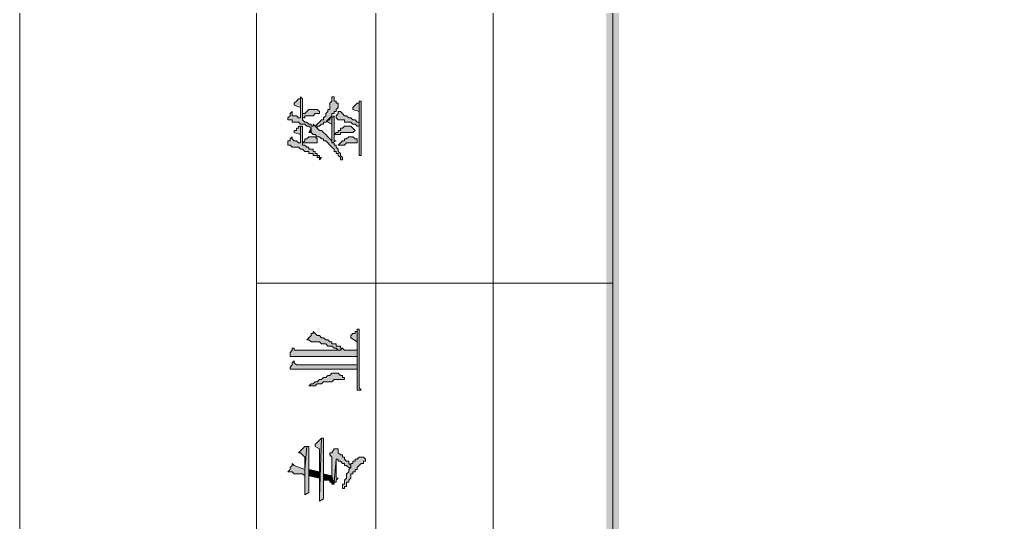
# Model space of a CAD drawing. Header units: millimetres. Extents: x 6 to 291, y 4 to 206.
# Drawn here: x 5.8 to 25.73, y 109.38 to 119.54 of the extents above; entities that cross this region are included whole.
import ezdxf

# ---------------------------------------------------------------- set-up
doc = ezdxf.new("R2010")
doc.units = ezdxf.units.MM
doc.layers.add('C00-00-00', color=7, linetype='Continuous')

msp = doc.modelspace()

# ---------------------------------------------------------------- hatches: boundary and pattern name
at = {"layer": 'C00-00-00'}
h = msp.add_hatch(color=256, dxfattribs=at)
h.dxf.hatch_style = 2
h.paths.add_polyline_path([(17.653, 8.636004), (17.907, 8.89001), (17.653, 201.083336)])
h = msp.add_hatch(color=256, dxfattribs=at)
h.dxf.hatch_style = 2
h.paths.add_polyline_path([(17.907, 8.89001), (17.653, 201.083336), (17.907, 200.787002)])
h = msp.add_hatch(color=256, dxfattribs=at)
h.dxf.hatch_style = 2
h.paths.add_polyline_path([(11.218334, 117.517334), (11.260667, 117.517334), (11.303001, 117.517334), (11.303001, 117.475001), (11.387667, 117.475001), (11.430001, 117.475001), (11.472334, 117.432668), (11.514667, 117.432668), (11.557001, 117.432668), (11.599334, 117.390334), (11.641667, 117.390334), (11.684001, 117.348001), (11.684001, 117.263334), (11.726334, 117.221001), (11.768667, 117.221001), (11.811001, 117.178668), (11.853334, 117.178668), (11.895667, 117.136334), (11.938001, 117.136334), (11.938001, 117.094001), (11.980334, 117.094001), (12.022667, 117.051668), (12.065001, 117.009334), (12.107334, 116.967001), (12.149667, 116.924668), (12.149667, 116.882334), (12.192001, 116.882334), (12.192001, 116.840001), (12.234334, 116.840001), (12.234334, 116.797668), (12.276667, 116.755334), (12.276667, 116.713001), (12.319001, 116.713001), (12.319001, 116.755334), (12.276667, 116.797668), (12.276667, 116.840001), (12.234334, 116.882334), (12.234334, 116.924668), (12.192001, 116.967001), (12.192001, 117.009334), (12.149667, 117.009334), (12.149667, 117.051668), (12.107334, 117.051668), (12.107334, 117.559668), (12.107334, 117.136334), (12.107334, 117.094001), (12.065001, 117.136334), (12.022667, 117.178668), (11.980334, 117.221001), (11.938001, 117.263334), (11.895667, 117.305668), (11.853334, 117.305668), (11.811001, 117.348001), (11.768667, 117.390334), (11.726334, 117.432668), (11.726334, 117.390334), (11.684001, 117.390334), (11.684001, 117.432668), (11.641667, 117.432668), (11.599334, 117.475001), (11.557001, 117.475001), (11.514667, 117.517334), (11.514667, 117.940668), (11.472334, 117.983001), (11.472334, 117.940668), (11.472334, 117.559668), (11.430001, 117.559668), (11.387667, 117.602001), (11.345334, 117.602001), (11.303001, 117.602001), (11.303001, 117.644334), (11.303001, 117.686668), (11.260667, 117.644334), (11.260667, 117.602001), (11.218334, 117.559668)])
h = msp.add_hatch(color=256, dxfattribs=at)
h.dxf.hatch_style = 2
h.paths.add_polyline_path([(11.768667, 117.390339), (11.811, 117.348006), (11.811, 117.390339), (11.853333, 117.390339), (11.895667, 117.432673), (11.938, 117.432673), (11.938, 117.475006), (11.980333, 117.475006), (12.022667, 117.517339), (12.065, 117.559673), (12.107333, 117.602006), (12.107333, 117.644339), (12.149667, 117.644339), (12.149667, 117.686673), (12.192, 117.686673), (12.192, 117.729006), (12.234333, 117.771339), (12.234333, 117.813673), (12.234333, 117.856006), (12.192, 117.856006), (12.192, 117.898339), (12.149667, 117.898339), (12.149667, 117.940673), (12.149667, 117.983006), (12.107333, 117.983006), (12.107333, 117.898339), (12.065, 117.856006), (12.065, 117.813673), (12.065, 117.771339), (12.065, 117.729006), (12.022667, 117.729006), (12.022667, 117.686673), (11.980333, 117.644339), (11.980333, 117.602006), (11.938, 117.559673), (11.938, 117.517339), (11.895667, 117.517339), (11.853333, 117.475006), (11.811, 117.432673)])
h = msp.add_hatch(color=256, dxfattribs=at)
h.dxf.hatch_style = 2
h.paths.add_polyline_path([(11.345334, 117.813666), (11.472334, 117.771333), (11.472334, 117.559666), (11.472334, 117.940666), (11.43, 117.940666), (11.387667, 117.898333), (11.345334, 117.856)])
h = msp.add_hatch(color=256, dxfattribs=at)
h.dxf.hatch_style = 2
h.paths.add_polyline_path([(12.530667, 117.771332), (12.530667, 117.728999), (12.657667, 117.686665), (12.657667, 117.474999), (12.657667, 117.898332), (12.657667, 117.855999), (12.615334, 117.855999), (12.573, 117.813665)])
h = msp.add_hatch(color=256, dxfattribs=at)
h.dxf.hatch_style = 2
h.paths.add_polyline_path([(12.657667, 116.797667), (12.7, 116.797667), (12.7, 117.898334), (12.657667, 117.898334), (12.657667, 116.840001)])
h = msp.add_hatch(color=256, dxfattribs=at)
h.dxf.hatch_style = 2
h.paths.add_polyline_path([(11.514667, 117.602003), (11.514667, 117.559669), (11.557, 117.559669), (11.557, 117.602003), (11.599333, 117.602003), (11.641667, 117.602003), (11.726333, 117.602003), (11.768667, 117.644336), (11.853333, 117.644336), (11.853333, 117.686669), (11.811, 117.729003), (11.768667, 117.729003), (11.684, 117.729003), (11.641667, 117.729003), (11.599333, 117.686669), (11.557, 117.644336), (11.514667, 117.644336)])
h = msp.add_hatch(color=256, dxfattribs=at)
h.dxf.hatch_style = 2
h.paths.add_polyline_path([(12.107333, 117.559669), (12.107333, 117.051669), (12.191999, 117.094002), (12.149666, 117.094002), (12.149666, 117.602002)])
h = msp.add_hatch(color=256, dxfattribs=at)
h.dxf.hatch_style = 2
h.paths.add_polyline_path([(12.192001, 117.559669), (12.234334, 117.517335), (12.276667, 117.517335), (12.319001, 117.517335), (12.361334, 117.517335), (12.361334, 117.475002), (12.446001, 117.475002), (12.488334, 117.475002), (12.530667, 117.432669), (12.573001, 117.432669), (12.615334, 117.390335), (12.657667, 117.390335), (12.657667, 116.840002), (12.657667, 117.475002), (12.615334, 117.475002), (12.573001, 117.517335), (12.530667, 117.517335), (12.488334, 117.559669), (12.446001, 117.559669), (12.403667, 117.602002), (12.361334, 117.602002), (12.319001, 117.644335), (12.276667, 117.686669), (12.234334, 117.686669), (12.234334, 117.644335), (12.192001, 117.602002)])
h = msp.add_hatch(color=256, dxfattribs=at)
h.dxf.hatch_style = 2
h.paths.add_polyline_path([(11.218334, 117.009339), (11.260667, 117.009339), (11.303001, 116.967005), (11.345334, 116.967005), (11.387667, 116.967005), (11.430001, 116.967005), (11.472334, 116.924672), (11.514667, 116.924672), (11.557001, 116.882339), (11.599334, 116.882339), (11.641667, 116.882339), (11.641667, 116.840005), (11.684001, 116.840005), (11.726334, 116.840005), (11.726334, 116.797672), (11.768667, 116.797672), (11.811001, 116.797672), (11.811001, 116.755339), (11.853334, 116.755339), (11.853334, 116.713005), (11.895667, 116.755339), (11.853334, 116.755339), (11.853334, 116.797672), (11.811001, 116.797672), (11.811001, 116.840005), (11.768667, 116.840005), (11.768667, 116.882339), (11.726334, 116.882339), (11.726334, 116.924672), (11.684001, 116.924672), (11.641667, 116.924672), (11.641667, 116.967005), (11.599334, 116.967005), (11.557001, 117.009339), (11.514667, 117.009339), (11.514667, 117.390339), (11.472334, 117.390339), (11.472334, 117.051672), (11.430001, 117.051672), (11.387667, 117.094005), (11.345334, 117.094005), (11.303001, 117.136339), (11.303001, 117.178672), (11.260667, 117.136339), (11.260667, 117.094005), (11.218334, 117.094005), (11.218334, 117.051672)])
h = msp.add_hatch(color=256, dxfattribs=at)
h.dxf.hatch_style = 2
h.paths.add_polyline_path([(11.345334, 117.263336), (11.472334, 117.221003), (11.472334, 117.05167), (11.472334, 117.390336), (11.43, 117.390336), (11.43, 117.348003), (11.387667, 117.348003), (11.387667, 117.30567), (11.345334, 117.30567)])
h = msp.add_hatch(color=256, dxfattribs=at)
h.dxf.hatch_style = 2
h.paths.add_polyline_path([(12.022666, 117.475), (12.107333, 117.432666), (12.107333, 117.136333), (12.107333, 117.559666), (12.065, 117.559666), (12.065, 117.517333), (12.022666, 117.517333)])
h = msp.add_hatch(color=256, dxfattribs=at)
h.dxf.hatch_style = 2
h.paths.add_polyline_path([(12.149666, 117.221002), (12.191999, 117.221002), (12.234333, 117.221002), (12.276666, 117.221002), (12.276666, 117.263336), (12.361333, 117.263336), (12.530666, 117.263336), (12.572999, 117.305669), (12.530666, 117.348002), (12.488333, 117.390336), (12.445999, 117.390336), (12.403666, 117.390336), (12.361333, 117.390336), (12.318999, 117.348002), (12.276666, 117.348002), (12.276666, 117.305669), (12.234333, 117.305669), (12.234333, 117.263336), (12.191999, 117.263336)])
h = msp.add_hatch(color=256, dxfattribs=at)
h.dxf.hatch_style = 2
h.paths.add_polyline_path([(11.641667, 117.263336), (11.684, 117.263336), (11.684, 117.348005)])
h = msp.add_hatch(color=256, dxfattribs=at)
h.dxf.hatch_style = 2
h.paths.add_polyline_path([(11.514667, 117.051673), (11.557, 117.051673), (11.599333, 117.051673), (11.811, 117.051673), (11.811, 117.094006), (11.811, 117.13634), (11.768667, 117.178673), (11.726333, 117.178673), (11.684, 117.178673), (11.641667, 117.178673), (11.599333, 117.13634), (11.557, 117.13634), (11.557, 117.094006)])
h = msp.add_hatch(color=256, dxfattribs=at)
h.dxf.hatch_style = 2
h.paths.add_polyline_path([(12.234334, 117.009339), (12.276667, 117.009339), (12.319001, 117.009339), (12.361334, 117.009339), (12.403667, 117.051672), (12.446001, 117.051672), (12.488334, 117.051672), (12.615334, 117.051672), (12.615334, 117.094005), (12.615334, 117.136339), (12.573001, 117.136339), (12.530667, 117.178672), (12.446001, 117.178672), (12.403667, 117.136339), (12.361334, 117.136339), (12.361334, 117.094005), (12.319001, 117.094005), (12.276667, 117.051672)])
h = msp.add_hatch(color=256, dxfattribs=at)
h.dxf.hatch_style = 2
h.paths.add_polyline_path([(11.599333, 113.072337), (11.641667, 113.072337), (11.684, 113.030004), (11.768667, 113.030004), (11.811, 113.030004), (11.853333, 113.030004), (11.895667, 112.987671), (11.938, 112.987671), (11.980333, 112.987671), (12.022667, 112.945337), (12.065, 112.945337), (12.107333, 112.945337), (12.149667, 112.903004), (12.192, 112.903004), (12.234333, 112.860671), (12.276667, 112.860671), (12.319, 112.903004), (12.276667, 112.903004), (12.276667, 112.945337), (12.234333, 112.945337), (12.192, 112.945337), (12.192, 112.987671), (12.149667, 112.987671), (12.107333, 112.987671), (12.107333, 113.030004), (12.065, 113.030004), (12.022667, 113.072337), (11.980333, 113.072337), (11.938, 113.114671), (11.895667, 113.114671), (11.853333, 113.157004), (11.811, 113.157004), (11.768667, 113.199337), (11.726333, 113.241671), (11.726333, 113.199337), (11.684, 113.199337), (11.684, 113.157004), (11.641667, 113.114671)])
h = msp.add_hatch(color=256, dxfattribs=at)
h.dxf.hatch_style = 2
h.paths.add_polyline_path([(12.488334, 113.157006), (12.488334, 113.114673), (12.615334, 113.030006), (12.615334, 112.098673), (12.615334, 113.241673), (12.573, 113.241673), (12.573, 113.199339), (12.530667, 113.199339)])
h = msp.add_hatch(color=256, dxfattribs=at)
h.dxf.hatch_style = 2
h.paths.add_polyline_path([(12.615333, 112.056338), (12.7, 112.056338), (12.657667, 112.098672), (12.657667, 113.284005), (12.615333, 113.284005), (12.615333, 113.241672)])
h = msp.add_hatch(color=256, dxfattribs=at)
h.dxf.hatch_style = 2
h.paths.add_polyline_path([(11.260667, 112.733671), (12.615334, 112.733671), (12.615334, 112.564338), (12.615334, 112.479671), (12.615334, 112.860671), (12.361334, 112.860671), (12.319, 112.903004), (12.276667, 112.860671), (11.387667, 112.860671), (11.345334, 112.860671), (11.345334, 112.903004), (11.303, 112.903004), (11.303, 112.860671), (11.260667, 112.818338), (11.260667, 112.776004)])
h = msp.add_hatch(color=256, dxfattribs=at)
h.dxf.hatch_style = 2
h.paths.add_polyline_path([(11.260667, 112.479665), (12.615334, 112.479665), (12.615334, 112.564332), (11.387667, 112.564332), (11.345334, 112.606665), (11.345334, 112.648999), (11.303, 112.606665), (11.303, 112.564332), (11.260667, 112.521999)])
h = msp.add_hatch(color=256, dxfattribs=at)
h.dxf.hatch_style = 2
h.paths.add_polyline_path([(11.641667, 112.140999), (11.684, 112.140999), (11.726333, 112.140999), (11.768667, 112.140999), (11.811, 112.183332), (11.853333, 112.183332), (11.895667, 112.183332), (11.938, 112.225666), (11.980333, 112.225666), (12.022667, 112.225666), (12.107333, 112.225666), (12.149667, 112.267999), (12.361333, 112.267999), (12.361333, 112.310332), (12.319, 112.310332), (12.319, 112.352666), (12.276667, 112.352666), (12.234333, 112.394999), (12.107333, 112.394999), (12.065, 112.352666), (12.022667, 112.352666), (11.980333, 112.310332), (11.938, 112.310332), (11.895667, 112.267999), (11.853333, 112.267999), (11.811, 112.225666), (11.768667, 112.225666), (11.726333, 112.183332), (11.684, 112.183332)])
h = msp.add_hatch(color=256, dxfattribs=at)
h.dxf.hatch_style = 2
h.paths.add_polyline_path([(11.768667, 110.955671), (11.768667, 110.913337), (11.853333, 110.871004), (11.853333, 109.897337), (11.895667, 111.082671), (11.853333, 111.040337), (11.811, 110.998004)])
h = msp.add_hatch(color=256, dxfattribs=at)
h.dxf.hatch_style = 2
h.paths.add_polyline_path([(11.853333, 109.812669), (11.938, 109.855002), (11.938, 109.897336), (11.938, 111.082669), (11.895666, 111.082669), (11.853333, 109.897336)])
h = msp.add_hatch(color=256, dxfattribs=at)
h.dxf.hatch_style = 2
h.paths.add_polyline_path([(11.43, 110.786333), (11.472334, 110.786333), (11.557, 110.701667), (11.557, 110.447667), (11.599334, 110.913333), (11.557, 110.913333), (11.472334, 110.828667)])
h = msp.add_hatch(color=256, dxfattribs=at)
h.dxf.hatch_style = 2
h.paths.add_polyline_path([(11.557, 109.939672), (11.641667, 109.982005), (11.641667, 110.913338), (11.599333, 110.913338), (11.557, 110.447672)])
h = msp.add_hatch(color=256, dxfattribs=at)
h.dxf.hatch_style = 2
h.paths.add_polyline_path([(12.064999, 110.743999), (12.107333, 110.701666), (12.107333, 110.320666), (12.149666, 110.151333), (12.149666, 110.193666), (12.191999, 110.659333), (12.234333, 110.659333), (12.234333, 110.616999), (12.276666, 110.616999), (12.318999, 110.574666), (12.361333, 110.574666), (12.361333, 110.532333), (12.403666, 110.532333), (12.445999, 110.489999), (12.488333, 110.489999), (12.488333, 110.532333), (12.445999, 110.574666), (12.445999, 110.616999), (12.403666, 110.616999), (12.361333, 110.659333), (12.361333, 110.701666), (12.318999, 110.701666), (12.318999, 110.743999), (12.276666, 110.743999), (12.234333, 110.786333), (12.234333, 110.870999), (12.191999, 110.870999), (12.149666, 110.870999), (12.107333, 110.786333), (12.064999, 110.786333)])
h = msp.add_hatch(color=256, dxfattribs=at)
h.dxf.hatch_style = 2
h.paths.add_polyline_path([(12.149666, 110.193669), (12.191999, 110.193669), (12.191999, 110.236003), (12.234333, 110.278336), (12.191999, 110.278336), (12.191999, 110.320669), (12.191999, 110.659336)])
h = msp.add_hatch(color=256, dxfattribs=at)
h.dxf.hatch_style = 2
h.paths.add_polyline_path([(12.319, 110.066666), (12.361334, 110.066666), (12.361334, 110.109), (12.403667, 110.109), (12.403667, 110.151333), (12.403667, 110.193666), (12.446, 110.193666), (12.446, 110.236), (12.488334, 110.278333), (12.488334, 110.320666), (12.488334, 110.363), (12.530667, 110.363), (12.530667, 110.405333), (12.573, 110.405333), (12.573, 110.447666), (12.615334, 110.447666), (12.615334, 110.49), (12.657667, 110.532333), (12.7, 110.574666), (12.742334, 110.574666), (12.742334, 110.617), (12.784667, 110.617), (12.784667, 110.659333), (12.742334, 110.701666), (12.657667, 110.701666), (12.615334, 110.659333), (12.573, 110.659333), (12.573, 110.617), (12.530667, 110.617), (12.530667, 110.574666), (12.488334, 110.574666), (12.488334, 110.532333), (12.488334, 110.49), (12.446, 110.447666), (12.446, 110.405333), (12.403667, 110.363), (12.403667, 110.320666), (12.403667, 110.278333), (12.361334, 110.236), (12.361334, 110.193666), (12.361334, 110.151333), (12.319, 110.151333)])
h = msp.add_hatch(color=256, dxfattribs=at)
h.dxf.hatch_style = 2
h.paths.add_polyline_path([(11.218334, 110.405333), (11.303001, 110.405333), (11.345334, 110.363), (11.387667, 110.363), (11.430001, 110.363), (11.514667, 110.363), (11.557001, 110.320666), (11.557001, 110.024333), (11.557001, 110.447666), (11.345334, 110.532333), (11.303001, 110.574666), (11.303001, 110.532333), (11.260667, 110.49), (11.260667, 110.447666)])
h = msp.add_hatch(color=256, dxfattribs=at)
h.dxf.hatch_style = 2
h.paths.add_polyline_path([(11.641667, 110.447667), (11.641667, 110.320672), (11.853333, 110.278338), (11.853333, 110.405333)])
h = msp.add_hatch(color=256, dxfattribs=at)
h.dxf.hatch_style = 2
h.paths.add_polyline_path([(11.938, 110.362999), (11.938, 110.235999), (12.022666, 110.235999), (12.065, 110.235999), (12.065, 110.193665), (12.107333, 110.193665), (12.107333, 110.151332), (12.149666, 110.151332), (12.107333, 110.320665)])

# ---------------------------------------------------------------- linework, layer by layer
at = {"layer": 'C00-00-00', "lineweight": 15}
for points in [[(291.126319, 205.740002), (5.799667, 205.740002), (5.799667, 3.979343), (291.126319, 3.979343)], [(10.583333, 108.839004), (10.583333, 141.859001)], [(12.996333, 48.810328), (12.996333, 141.859001)], [(17.779999, 141.859001), (17.779999, 8.762999)], [(15.367001, 48.810328), (15.367001, 128.820334)], [(17.779999, 114.215339), (10.583333, 114.215339)]]:
    msp.add_lwpolyline(points, dxfattribs=at)
at = {"layer": 'C00-00-00', "lineweight": 13}
for points in [[(11.218334, 117.517334), (11.260667, 117.517334), (11.303001, 117.517334), (11.303001, 117.475001), (11.387667, 117.475001), (11.430001, 117.475001), (11.472334, 117.432668), (11.514667, 117.432668), (11.557001, 117.432668), (11.599334, 117.390334), (11.641667, 117.390334), (11.684001, 117.348001), (11.684001, 117.263334), (11.726334, 117.221001), (11.768667, 117.221001), (11.811001, 117.178668), (11.853334, 117.178668), (11.895667, 117.136334), (11.938001, 117.136334), (11.938001, 117.094001), (11.980334, 117.094001), (12.022667, 117.051668), (12.065001, 117.009334), (12.107334, 116.967001), (12.149667, 116.924668), (12.149667, 116.882334), (12.192001, 116.882334), (12.192001, 116.840001), (12.234334, 116.840001), (12.234334, 116.797668), (12.276667, 116.755334), (12.276667, 116.713001), (12.319001, 116.713001), (12.319001, 116.755334), (12.276667, 116.797668), (12.276667, 116.840001), (12.234334, 116.882334), (12.234334, 116.924668), (12.192001, 116.967001), (12.192001, 117.009334), (12.149667, 117.009334), (12.149667, 117.051668), (12.107334, 117.051668), (12.107334, 117.559668), (12.107334, 117.136334), (12.107334, 117.094001), (12.065001, 117.136334), (12.022667, 117.178668), (11.980334, 117.221001), (11.938001, 117.263334), (11.895667, 117.305668), (11.853334, 117.305668), (11.811001, 117.348001), (11.768667, 117.390334), (11.726334, 117.432668), (11.726334, 117.390334), (11.684001, 117.390334), (11.684001, 117.432668), (11.641667, 117.432668), (11.599334, 117.475001), (11.557001, 117.475001), (11.514667, 117.517334), (11.514667, 117.940668), (11.472334, 117.983001), (11.472334, 117.940668), (11.472334, 117.559668), (11.430001, 117.559668), (11.387667, 117.602001), (11.345334, 117.602001), (11.303001, 117.602001), (11.303001, 117.644334), (11.303001, 117.686668), (11.260667, 117.644334), (11.260667, 117.602001), (11.218334, 117.559668)], [(11.768667, 117.390339), (11.811, 117.348006), (11.811, 117.390339), (11.853333, 117.390339), (11.895667, 117.432673), (11.938, 117.432673), (11.938, 117.475006), (11.980333, 117.475006), (12.022667, 117.517339), (12.065, 117.559673), (12.107333, 117.602006), (12.107333, 117.644339), (12.149667, 117.644339), (12.149667, 117.686673), (12.192, 117.686673), (12.192, 117.729006), (12.234333, 117.771339), (12.234333, 117.813673), (12.234333, 117.856006), (12.192, 117.856006), (12.192, 117.898339), (12.149667, 117.898339), (12.149667, 117.940673), (12.149667, 117.983006), (12.107333, 117.983006), (12.107333, 117.898339), (12.065, 117.856006), (12.065, 117.813673), (12.065, 117.771339), (12.065, 117.729006), (12.022667, 117.729006), (12.022667, 117.686673), (11.980333, 117.644339), (11.980333, 117.602006), (11.938, 117.559673), (11.938, 117.517339), (11.895667, 117.517339), (11.853333, 117.475006), (11.811, 117.432673)], [(11.345334, 117.813666), (11.472334, 117.771333), (11.472334, 117.559666), (11.472334, 117.940666), (11.43, 117.940666), (11.387667, 117.898333), (11.345334, 117.856)], [(12.530667, 117.771332), (12.530667, 117.728999), (12.657667, 117.686665), (12.657667, 117.474999), (12.657667, 117.898332), (12.657667, 117.855999), (12.615334, 117.855999), (12.573, 117.813665)], [(12.657667, 116.797667), (12.7, 116.797667), (12.7, 117.898334), (12.657667, 117.898334), (12.657667, 116.840001)], [(11.514667, 117.602003), (11.514667, 117.559669), (11.557, 117.559669), (11.557, 117.602003), (11.599333, 117.602003), (11.641667, 117.602003), (11.726333, 117.602003), (11.768667, 117.644336), (11.853333, 117.644336), (11.853333, 117.686669), (11.811, 117.729003), (11.768667, 117.729003), (11.684, 117.729003), (11.641667, 117.729003), (11.599333, 117.686669), (11.557, 117.644336), (11.514667, 117.644336)], [(12.107333, 117.559669), (12.107333, 117.051669), (12.191999, 117.094002), (12.149666, 117.094002), (12.149666, 117.602002)], [(12.192001, 117.559669), (12.234334, 117.517335), (12.276667, 117.517335), (12.319001, 117.517335), (12.361334, 117.517335), (12.361334, 117.475002), (12.446001, 117.475002), (12.488334, 117.475002), (12.530667, 117.432669), (12.573001, 117.432669), (12.615334, 117.390335), (12.657667, 117.390335), (12.657667, 116.840002), (12.657667, 117.475002), (12.615334, 117.475002), (12.573001, 117.517335), (12.530667, 117.517335), (12.488334, 117.559669), (12.446001, 117.559669), (12.403667, 117.602002), (12.361334, 117.602002), (12.319001, 117.644335), (12.276667, 117.686669), (12.234334, 117.686669), (12.234334, 117.644335), (12.192001, 117.602002)], [(11.218334, 117.009339), (11.260667, 117.009339), (11.303001, 116.967005), (11.345334, 116.967005), (11.387667, 116.967005), (11.430001, 116.967005), (11.472334, 116.924672), (11.514667, 116.924672), (11.557001, 116.882339), (11.599334, 116.882339), (11.641667, 116.882339), (11.641667, 116.840005), (11.684001, 116.840005), (11.726334, 116.840005), (11.726334, 116.797672), (11.768667, 116.797672), (11.811001, 116.797672), (11.811001, 116.755339), (11.853334, 116.755339), (11.853334, 116.713005), (11.895667, 116.755339), (11.853334, 116.755339), (11.853334, 116.797672), (11.811001, 116.797672), (11.811001, 116.840005), (11.768667, 116.840005), (11.768667, 116.882339), (11.726334, 116.882339), (11.726334, 116.924672), (11.684001, 116.924672), (11.641667, 116.924672), (11.641667, 116.967005), (11.599334, 116.967005), (11.557001, 117.009339), (11.514667, 117.009339), (11.514667, 117.390339), (11.472334, 117.390339), (11.472334, 117.051672), (11.430001, 117.051672), (11.387667, 117.094005), (11.345334, 117.094005), (11.303001, 117.136339), (11.303001, 117.178672), (11.260667, 117.136339), (11.260667, 117.094005), (11.218334, 117.094005), (11.218334, 117.051672)], [(11.345334, 117.263336), (11.472334, 117.221003), (11.472334, 117.05167), (11.472334, 117.390336), (11.43, 117.390336), (11.43, 117.348003), (11.387667, 117.348003), (11.387667, 117.30567), (11.345334, 117.30567)], [(12.022666, 117.475), (12.107333, 117.432666), (12.107333, 117.136333), (12.107333, 117.559666), (12.065, 117.559666), (12.065, 117.517333), (12.022666, 117.517333)], [(12.149666, 117.221002), (12.191999, 117.221002), (12.234333, 117.221002), (12.276666, 117.221002), (12.276666, 117.263336), (12.361333, 117.263336), (12.530666, 117.263336), (12.572999, 117.305669), (12.530666, 117.348002), (12.488333, 117.390336), (12.445999, 117.390336), (12.403666, 117.390336), (12.361333, 117.390336), (12.318999, 117.348002), (12.276666, 117.348002), (12.276666, 117.305669), (12.234333, 117.305669), (12.234333, 117.263336), (12.191999, 117.263336)], [(11.641667, 117.263336), (11.684, 117.263336), (11.684, 117.348005)], [(11.514667, 117.051673), (11.557, 117.051673), (11.599333, 117.051673), (11.811, 117.051673), (11.811, 117.094006), (11.811, 117.13634), (11.768667, 117.178673), (11.726333, 117.178673), (11.684, 117.178673), (11.641667, 117.178673), (11.599333, 117.13634), (11.557, 117.13634), (11.557, 117.094006)], [(12.234334, 117.009339), (12.276667, 117.009339), (12.319001, 117.009339), (12.361334, 117.009339), (12.403667, 117.051672), (12.446001, 117.051672), (12.488334, 117.051672), (12.615334, 117.051672), (12.615334, 117.094005), (12.615334, 117.136339), (12.573001, 117.136339), (12.530667, 117.178672), (12.446001, 117.178672), (12.403667, 117.136339), (12.361334, 117.136339), (12.361334, 117.094005), (12.319001, 117.094005), (12.276667, 117.051672)], [(11.599333, 113.072337), (11.641667, 113.072337), (11.684, 113.030004), (11.768667, 113.030004), (11.811, 113.030004), (11.853333, 113.030004), (11.895667, 112.987671), (11.938, 112.987671), (11.980333, 112.987671), (12.022667, 112.945337), (12.065, 112.945337), (12.107333, 112.945337), (12.149667, 112.903004), (12.192, 112.903004), (12.234333, 112.860671), (12.276667, 112.860671), (12.319, 112.903004), (12.276667, 112.903004), (12.276667, 112.945337), (12.234333, 112.945337), (12.192, 112.945337), (12.192, 112.987671), (12.149667, 112.987671), (12.107333, 112.987671), (12.107333, 113.030004), (12.065, 113.030004), (12.022667, 113.072337), (11.980333, 113.072337), (11.938, 113.114671), (11.895667, 113.114671), (11.853333, 113.157004), (11.811, 113.157004), (11.768667, 113.199337), (11.726333, 113.241671), (11.726333, 113.199337), (11.684, 113.199337), (11.684, 113.157004), (11.641667, 113.114671)], [(12.488334, 113.157006), (12.488334, 113.114673), (12.615334, 113.030006), (12.615334, 112.098673), (12.615334, 113.241673), (12.573, 113.241673), (12.573, 113.199339), (12.530667, 113.199339)], [(12.615333, 112.056338), (12.7, 112.056338), (12.657667, 112.098672), (12.657667, 113.284005), (12.615333, 113.284005), (12.615333, 113.241672)], [(11.260667, 112.733671), (12.615334, 112.733671), (12.615334, 112.564338), (12.615334, 112.479671), (12.615334, 112.860671), (12.361334, 112.860671), (12.319, 112.903004), (12.276667, 112.860671), (11.387667, 112.860671), (11.345334, 112.860671), (11.345334, 112.903004), (11.303, 112.903004), (11.303, 112.860671), (11.260667, 112.818338), (11.260667, 112.776004)], [(11.260667, 112.479665), (12.615334, 112.479665), (12.615334, 112.564332), (11.387667, 112.564332), (11.345334, 112.606665), (11.345334, 112.648999), (11.303, 112.606665), (11.303, 112.564332), (11.260667, 112.521999)], [(11.641667, 112.140999), (11.684, 112.140999), (11.726333, 112.140999), (11.768667, 112.140999), (11.811, 112.183332), (11.853333, 112.183332), (11.895667, 112.183332), (11.938, 112.225666), (11.980333, 112.225666), (12.022667, 112.225666), (12.107333, 112.225666), (12.149667, 112.267999), (12.361333, 112.267999), (12.361333, 112.310332), (12.319, 112.310332), (12.319, 112.352666), (12.276667, 112.352666), (12.234333, 112.394999), (12.107333, 112.394999), (12.065, 112.352666), (12.022667, 112.352666), (11.980333, 112.310332), (11.938, 112.310332), (11.895667, 112.267999), (11.853333, 112.267999), (11.811, 112.225666), (11.768667, 112.225666), (11.726333, 112.183332), (11.684, 112.183332)], [(11.768667, 110.955671), (11.768667, 110.913337), (11.853333, 110.871004), (11.853333, 109.897337), (11.895667, 111.082671), (11.853333, 111.040337), (11.811, 110.998004)], [(11.853333, 109.812669), (11.938, 109.855002), (11.938, 109.897336), (11.938, 111.082669), (11.895666, 111.082669), (11.853333, 109.897336)], [(11.43, 110.786333), (11.472334, 110.786333), (11.557, 110.701667), (11.557, 110.447667), (11.599334, 110.913333), (11.557, 110.913333), (11.472334, 110.828667)], [(11.557, 109.939672), (11.641667, 109.982005), (11.641667, 110.913338), (11.599333, 110.913338), (11.557, 110.447672)], [(12.064999, 110.743999), (12.107333, 110.701666), (12.107333, 110.320666), (12.149666, 110.151333), (12.149666, 110.193666), (12.191999, 110.659333), (12.234333, 110.659333), (12.234333, 110.616999), (12.276666, 110.616999), (12.318999, 110.574666), (12.361333, 110.574666), (12.361333, 110.532333), (12.403666, 110.532333), (12.445999, 110.489999), (12.488333, 110.489999), (12.488333, 110.532333), (12.445999, 110.574666), (12.445999, 110.616999), (12.403666, 110.616999), (12.361333, 110.659333), (12.361333, 110.701666), (12.318999, 110.701666), (12.318999, 110.743999), (12.276666, 110.743999), (12.234333, 110.786333), (12.234333, 110.870999), (12.191999, 110.870999), (12.149666, 110.870999), (12.107333, 110.786333), (12.064999, 110.786333)], [(12.149666, 110.193669), (12.191999, 110.193669), (12.191999, 110.236003), (12.234333, 110.278336), (12.191999, 110.278336), (12.191999, 110.320669), (12.191999, 110.659336)], [(12.319, 110.066666), (12.361334, 110.066666), (12.361334, 110.109), (12.403667, 110.109), (12.403667, 110.151333), (12.403667, 110.193666), (12.446, 110.193666), (12.446, 110.236), (12.488334, 110.278333), (12.488334, 110.320666), (12.488334, 110.363), (12.530667, 110.363), (12.530667, 110.405333), (12.573, 110.405333), (12.573, 110.447666), (12.615334, 110.447666), (12.615334, 110.49), (12.657667, 110.532333), (12.7, 110.574666), (12.742334, 110.574666), (12.742334, 110.617), (12.784667, 110.617), (12.784667, 110.659333), (12.742334, 110.701666), (12.657667, 110.701666), (12.615334, 110.659333), (12.573, 110.659333), (12.573, 110.617), (12.530667, 110.617), (12.530667, 110.574666), (12.488334, 110.574666), (12.488334, 110.532333), (12.488334, 110.49), (12.446, 110.447666), (12.446, 110.405333), (12.403667, 110.363), (12.403667, 110.320666), (12.403667, 110.278333), (12.361334, 110.236), (12.361334, 110.193666), (12.361334, 110.151333), (12.319, 110.151333)], [(11.218334, 110.405333), (11.303001, 110.405333), (11.345334, 110.363), (11.387667, 110.363), (11.430001, 110.363), (11.514667, 110.363), (11.557001, 110.320666), (11.557001, 110.024333), (11.557001, 110.447666), (11.345334, 110.532333), (11.303001, 110.574666), (11.303001, 110.532333), (11.260667, 110.49), (11.260667, 110.447666)], [(11.641667, 110.447667), (11.641667, 110.320672), (11.853333, 110.278338), (11.853333, 110.405333)], [(11.938, 110.362999), (11.938, 110.235999), (12.022666, 110.235999), (12.065, 110.235999), (12.065, 110.193665), (12.107333, 110.193665), (12.107333, 110.151332), (12.149666, 110.151332), (12.107333, 110.320665)]]:
    msp.add_lwpolyline(points, close=True, dxfattribs=at)

doc.saveas('drawing.dxf')
